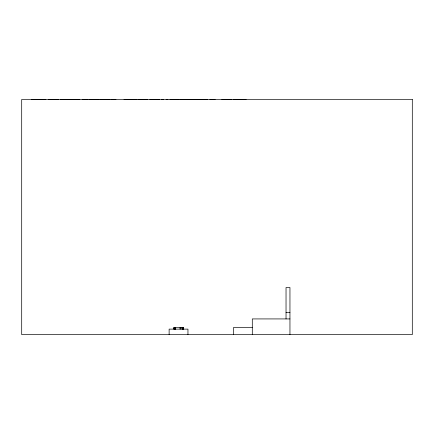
<?xml version="1.0" encoding="UTF-8"?>
<svg xmlns="http://www.w3.org/2000/svg" width="434" height="434" viewBox="0 0 434 434"><rect width="100%" height="100%" fill="white"/><g stroke="black" fill="none" stroke-linecap="round" stroke-linejoin="round"><path stroke-width="0.65" d="M31.666 99.381L45.901 99.381M48.212 99.381L58.454 99.381M60.196 99.381L69.169 99.381M69.977 99.381L79.867 99.381M82.151 99.381L87.418 99.381M88.856 99.381L98.388 99.381M99.771 99.381L109.862 99.381M110.925 99.381L115.959 99.381M124.015 99.381L136.352 99.381M137.876 99.381L147.761 99.381M149.855 99.381L159.387 99.381M161.562 99.381L163.385 99.381M166.113 99.381L167.963 99.381M169.976 99.381L179.242 99.381M180.56 99.381L190.797 99.381M191.475 99.381L196.51 99.381M197.595 99.381L207.685 99.381M209.899 99.381L215.166 99.381M221.807 99.381L231.816 99.381M233.096 99.381L246.138 99.381M286.033 312.648L289.955 312.648M289.955 318.925L252.295 318.925L252.295 334.619M173.931 327.556L183.474 327.556L183.474 329.124M252.295 327.556L233.465 327.556L233.465 334.619M289.955 334.619L289.955 287.541L286.033 287.541L286.033 318.925M187.955 334.619L187.955 329.124L169.124 329.124L169.124 334.619M183.338 327.556L183.338 329.124M182.942 327.556L182.942 329.124M182.643 327.556L182.643 329.124M182.345 327.556L182.345 329.124M182.291 327.556L182.291 329.124M182.226 327.556L182.226 329.124M180.973 327.556L180.973 329.124M180.039 327.556L180.039 329.124M175.629 327.556L175.629 329.124M175.206 327.556L175.206 329.124M174.951 327.556L174.956 329.124M174.869 327.556L174.869 329.124M174.24 329.124L174.24 327.556L174.175 329.124M174.088 327.556L174.088 329.124M173.996 327.556L173.931 329.124M412.3 99.462L21.7 99.462L21.7 334.619L412.3 334.619L412.3 99.462"/></g></svg>
